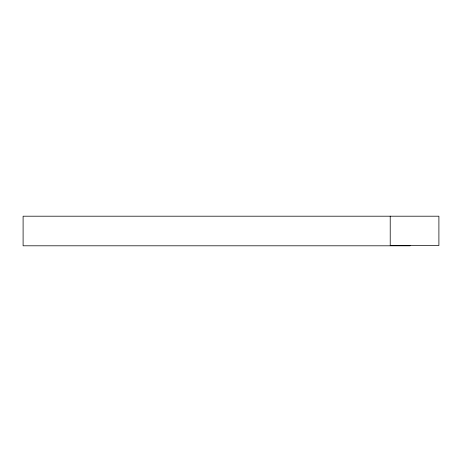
<?xml version="1.0" encoding="UTF-8"?>
<svg xmlns="http://www.w3.org/2000/svg" width="462" height="462" viewBox="0 0 462 462"><rect width="100%" height="100%" fill="white"/><g stroke="black" fill="none" stroke-linecap="round" stroke-linejoin="round"><path stroke-width="0.69" d="M410.198 245.801L23.1 245.801L23.1 216.199L438.9 216.199L438.9 245.518L390.217 245.518L390.217 216.199"/></g></svg>
